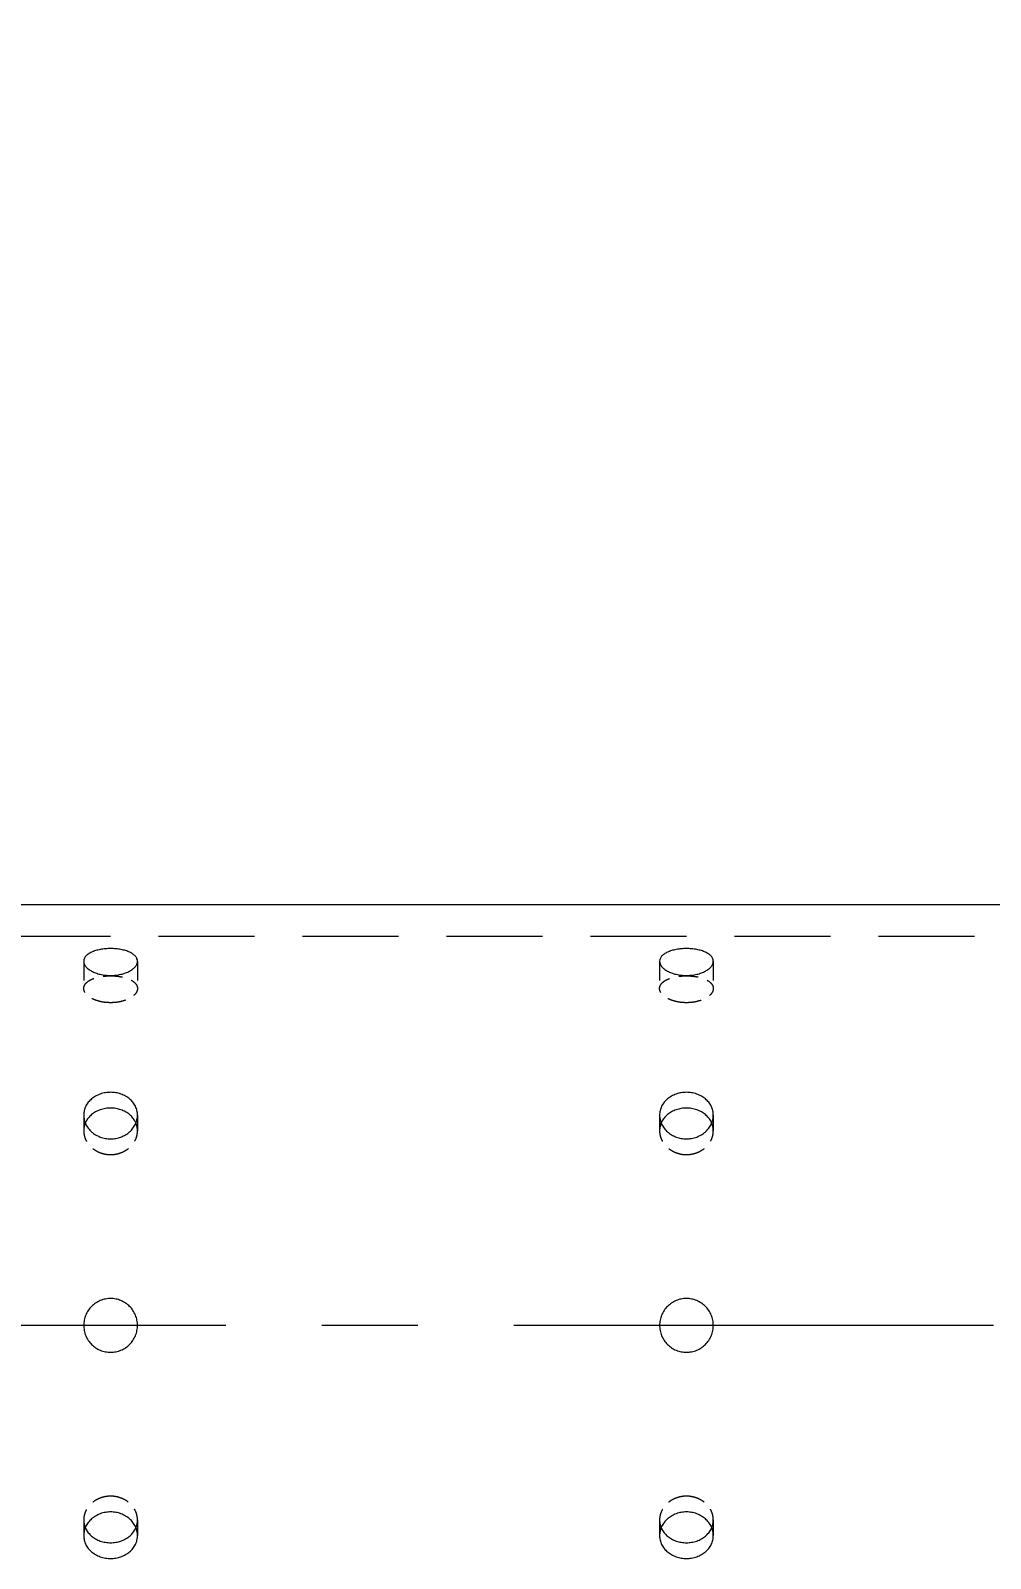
# Model space of a CAD drawing. Header units: millimetres. Extents: x -46397 to 283259, y -8690 to 23983.
# Drawn here: x 156551.1 to 156801.1, y 355.5 to 753.6 of the extents above; entities that cross this region are included whole.
import ezdxf
from ezdxf import colors
from ezdxf.entities.mleader import LeaderData, LeaderLine
from ezdxf.math import Vec2, Vec3

# ---------------------------------------------------------------- set-up
doc = ezdxf.new("R2010")
doc.units = ezdxf.units.MM
doc.linetypes.add('CENTER', pattern=[2, 1.25, -0.25, 0.25, -0.25])
doc.linetypes.add('HIDDENX2', pattern=[0.75, 0.5, -0.25])
doc.layers.add('DUONGTAM', color=1, linetype='CENTER', lineweight=0)
doc.layers.add('flashshoot', color=7, linetype='Continuous')
doc.styles.get("Standard").update_dxf_attribs({"font": 'isocp.shx', "width": 0.8})

# ---------------------------------------------------------------- blocks, each defined once
blk = doc.blocks.new('_Dot')
at = {"color": 0, "linetype": 'ByBlock', "lineweight": -2}
blk.add_line((-0.5, 0), (-1, 0), dxfattribs=at)
at = {"color": 0, "linetype": 'ByBlock', "const_width": 0.5}
blk.add_lwpolyline([(-0.25, 0, 1), (0.25, 0, 1)], format="xyb", close=True, dxfattribs=at)
blk = doc.blocks.new('A$C90275d84')
at = {"color": 2, "linetype": 'Continuous', "lineweight": 0, "ltscale": 10}
blk.add_line((-109.55, 1960), (-109.55, -3000), dxfattribs=at)
at = {"color": 1, "linetype": 'HIDDENX2', "lineweight": 0, "ltscale": 50}
blk.add_line((-101.37, 1960), (-101.37, -3000), dxfattribs=at)
at = {"color": 1, "linetype": 'HIDDENX2', "lineweight": 0, "ltscale": 10}
for p, q in [((-94.87, -2233), (-87.79, -2233)), ((-54.77, -2233), (-50.68, -2233)), ((50.68, -2233), (54.77, -2233)), ((-94.87, -2247), (-87.79, -2247)), ((-54.77, -2247), (-50.68, -2247)), ((50.68, -2247), (54.77, -2247)), ((-94.87, -2383), (-87.79, -2383)), ((-54.77, -2383), (-50.68, -2383)), ((50.68, -2383), (54.77, -2383)), ((-94.87, -2397), (-87.79, -2397)), ((-54.77, -2397), (-50.68, -2397)), ((50.68, -2397), (54.77, -2397))]:
    blk.add_line(p, q, dxfattribs=at)
at = {"color": 2, "linetype": 'Continuous', "lineweight": 0, "ltscale": 10}
for points, knots in [([(-91.18, -2240), (-91.18, -2240.44), (-91.2, -2240.89), (-91.3, -2241.8), (-91.38, -2242.25), (-91.57, -2243.11), (-91.69, -2243.52), (-91.98, -2244.29), (-92.13, -2244.64), (-92.47, -2245.26), (-92.66, -2245.55), (-93.06, -2246.07), (-93.28, -2246.29), (-93.73, -2246.65), (-93.96, -2246.78), (-94.42, -2246.96), (-94.65, -2247), (-95.09, -2247), (-95.32, -2246.96), (-95.76, -2246.78), (-95.98, -2246.65), (-96.39, -2246.29), (-96.59, -2246.07), (-96.94, -2245.55), (-97.11, -2245.26), (-97.39, -2244.64), (-97.53, -2244.29), (-97.76, -2243.52), (-97.86, -2243.11), (-98.02, -2242.25), (-98.08, -2241.8), (-98.16, -2240.89), (-98.18, -2240.44), (-98.18, -2239.56), (-98.16, -2239.11), (-98.08, -2238.2), (-98.02, -2237.75), (-97.86, -2236.89), (-97.76, -2236.48), (-97.53, -2235.71), (-97.39, -2235.36), (-97.11, -2234.74), (-96.94, -2234.45), (-96.59, -2233.93), (-96.39, -2233.71), (-95.98, -2233.35), (-95.76, -2233.22), (-95.32, -2233.04), (-95.09, -2233), (-94.65, -2233), (-94.42, -2233.04), (-93.96, -2233.22), (-93.73, -2233.35), (-93.28, -2233.71), (-93.06, -2233.93), (-92.66, -2234.45), (-92.47, -2234.74), (-92.13, -2235.36), (-91.98, -2235.71), (-91.69, -2236.48), (-91.57, -2236.89), (-91.38, -2237.75), (-91.3, -2238.2), (-91.2, -2239.11), (-91.18, -2239.56), (-91.18, -2240)], [0, 0, 0, 0, 1.318789, 1.318789, 2.637578, 2.637578, 3.956368, 3.956368, 5.275157, 5.275157, 6.593945, 6.593945, 7.912734, 7.912734, 9.231522, 9.231522, 10.550311, 10.550311, 11.869099, 11.869099, 13.187888, 13.187888, 14.506676, 14.506676, 15.825465, 15.825465, 17.144254, 17.144254, 18.463043, 18.463043, 19.781833, 19.781833, 21.100622, 21.100622, 22.419411, 22.419411, 23.7382, 23.7382, 25.05699, 25.05699, 26.375779, 26.375779, 27.694567, 27.694567, 29.013356, 29.013356, 30.332144, 30.332144, 31.650933, 31.650933, 32.969721, 32.969721, 34.28851, 34.28851, 35.607298, 35.607298, 36.926087, 36.926087, 38.244876, 38.244876, 39.563665, 39.563665, 40.882454, 40.882454, 42.201244, 42.201244, 42.201244, 42.201244]), ([(-48.6, -2240), (-48.6, -2240.44), (-48.64, -2240.89), (-48.8, -2241.8), (-48.92, -2242.25), (-49.24, -2243.11), (-49.44, -2243.52), (-49.9, -2244.29), (-50.16, -2244.64), (-50.71, -2245.26), (-51.02, -2245.55), (-51.7, -2246.07), (-52.06, -2246.29), (-52.82, -2246.65), (-53.21, -2246.78), (-54, -2246.96), (-54.39, -2247), (-55.16, -2247), (-55.55, -2246.96), (-56.33, -2246.78), (-56.71, -2246.65), (-57.45, -2246.29), (-57.8, -2246.07), (-58.45, -2245.55), (-58.74, -2245.26), (-59.27, -2244.64), (-59.51, -2244.29), (-59.94, -2243.52), (-60.13, -2243.11), (-60.43, -2242.25), (-60.54, -2241.8), (-60.69, -2240.89), (-60.73, -2240.44), (-60.73, -2239.56), (-60.69, -2239.11), (-60.54, -2238.2), (-60.43, -2237.75), (-60.13, -2236.89), (-59.94, -2236.48), (-59.51, -2235.71), (-59.27, -2235.36), (-58.74, -2234.74), (-58.45, -2234.45), (-57.8, -2233.93), (-57.45, -2233.71), (-56.71, -2233.35), (-56.33, -2233.22), (-55.55, -2233.04), (-55.16, -2233), (-54.39, -2233), (-54, -2233.04), (-53.21, -2233.22), (-52.82, -2233.35), (-52.06, -2233.71), (-51.7, -2233.93), (-51.02, -2234.45), (-50.71, -2234.74), (-50.16, -2235.36), (-49.9, -2235.71), (-49.44, -2236.48), (-49.24, -2236.89), (-48.92, -2237.75), (-48.8, -2238.2), (-48.64, -2239.11), (-48.6, -2239.56), (-48.6, -2240)], [0, 0, 0, 0, 1.318789, 1.318789, 2.637578, 2.637578, 3.956368, 3.956368, 5.275157, 5.275157, 6.593945, 6.593945, 7.912734, 7.912734, 9.231522, 9.231522, 10.550311, 10.550311, 11.869099, 11.869099, 13.187888, 13.187888, 14.506676, 14.506676, 15.825465, 15.825465, 17.144254, 17.144254, 18.463043, 18.463043, 19.781833, 19.781833, 21.100622, 21.100622, 22.419411, 22.419411, 23.7382, 23.7382, 25.05699, 25.05699, 26.375779, 26.375779, 27.694567, 27.694567, 29.013356, 29.013356, 30.332144, 30.332144, 31.650933, 31.650933, 32.969721, 32.969721, 34.28851, 34.28851, 35.607298, 35.607298, 36.926087, 36.926087, 38.244876, 38.244876, 39.563665, 39.563665, 40.882454, 40.882454, 42.201244, 42.201244, 42.201244, 42.201244]), ([(-7, -2240), (-7, -2239.56), (-6.96, -2239.11), (-6.78, -2238.2), (-6.65, -2237.75), (-6.29, -2236.89), (-6.07, -2236.48), (-5.55, -2235.71), (-5.26, -2235.36), (-4.64, -2234.74), (-4.29, -2234.45), (-3.52, -2233.93), (-3.11, -2233.71), (-2.25, -2233.35), (-1.8, -2233.22), (-0.89, -2233.04), (-0.44, -2233), (0.44, -2233), (0.89, -2233.04), (1.8, -2233.22), (2.25, -2233.35), (3.11, -2233.71), (3.52, -2233.93), (4.29, -2234.45), (4.64, -2234.74), (5.26, -2235.36), (5.55, -2235.71), (6.07, -2236.48), (6.29, -2236.89), (6.65, -2237.75), (6.78, -2238.2), (6.96, -2239.11), (7, -2239.56), (7, -2240.44), (6.96, -2240.89), (6.78, -2241.8), (6.65, -2242.25), (6.29, -2243.11), (6.07, -2243.52), (5.55, -2244.29), (5.26, -2244.64), (4.64, -2245.26), (4.29, -2245.55), (3.52, -2246.07), (3.11, -2246.29), (2.25, -2246.65), (1.8, -2246.78), (0.89, -2246.96), (0.44, -2247), (-0.44, -2247), (-0.89, -2246.96), (-1.8, -2246.78), (-2.25, -2246.65), (-3.11, -2246.29), (-3.52, -2246.07), (-4.29, -2245.55), (-4.64, -2245.26), (-5.26, -2244.64), (-5.55, -2244.29), (-6.07, -2243.52), (-6.29, -2243.11), (-6.65, -2242.25), (-6.78, -2241.8), (-6.96, -2240.89), (-7, -2240.44), (-7, -2240)], [0, 0, 0, 0, 1.318789, 1.318789, 2.637578, 2.637578, 3.956368, 3.956368, 5.275157, 5.275157, 6.593945, 6.593945, 7.912734, 7.912734, 9.231522, 9.231522, 10.550311, 10.550311, 11.869099, 11.869099, 13.187888, 13.187888, 14.506676, 14.506676, 15.825465, 15.825465, 17.144254, 17.144254, 18.463043, 18.463043, 19.781833, 19.781833, 21.100622, 21.100622, 22.419411, 22.419411, 23.7382, 23.7382, 25.05699, 25.05699, 26.375779, 26.375779, 27.694567, 27.694567, 29.013356, 29.013356, 30.332144, 30.332144, 31.650933, 31.650933, 32.969721, 32.969721, 34.28851, 34.28851, 35.607298, 35.607298, 36.926087, 36.926087, 38.244876, 38.244876, 39.563665, 39.563665, 40.882454, 40.882454, 42.201244, 42.201244, 42.201244, 42.201244]), ([(48.6, -2240), (48.6, -2239.56), (48.64, -2239.11), (48.8, -2238.2), (48.92, -2237.75), (49.24, -2236.89), (49.44, -2236.48), (49.9, -2235.71), (50.16, -2235.36), (50.71, -2234.74), (51.02, -2234.45), (51.7, -2233.93), (52.06, -2233.71), (52.82, -2233.35), (53.21, -2233.22), (54, -2233.04), (54.39, -2233), (55.16, -2233), (55.55, -2233.04), (56.33, -2233.22), (56.71, -2233.35), (57.45, -2233.71), (57.8, -2233.93), (58.45, -2234.45), (58.74, -2234.74), (59.27, -2235.36), (59.51, -2235.71), (59.94, -2236.48), (60.13, -2236.89), (60.43, -2237.75), (60.54, -2238.2), (60.69, -2239.11), (60.73, -2239.56), (60.73, -2240.44), (60.69, -2240.89), (60.54, -2241.8), (60.43, -2242.25), (60.13, -2243.11), (59.94, -2243.52), (59.51, -2244.29), (59.27, -2244.64), (58.74, -2245.26), (58.45, -2245.55), (57.8, -2246.07), (57.45, -2246.29), (56.71, -2246.65), (56.33, -2246.78), (55.55, -2246.96), (55.16, -2247), (54.39, -2247), (54, -2246.96), (53.21, -2246.78), (52.82, -2246.65), (52.06, -2246.29), (51.7, -2246.07), (51.02, -2245.55), (50.71, -2245.26), (50.16, -2244.64), (49.9, -2244.29), (49.44, -2243.52), (49.24, -2243.11), (48.92, -2242.25), (48.8, -2241.8), (48.64, -2240.89), (48.6, -2240.44), (48.6, -2240)], [0, 0, 0, 0, 1.318789, 1.318789, 2.637578, 2.637578, 3.956368, 3.956368, 5.275157, 5.275157, 6.593945, 6.593945, 7.912734, 7.912734, 9.231522, 9.231522, 10.550311, 10.550311, 11.869099, 11.869099, 13.187888, 13.187888, 14.506676, 14.506676, 15.825465, 15.825465, 17.144254, 17.144254, 18.463043, 18.463043, 19.781833, 19.781833, 21.100622, 21.100622, 22.419411, 22.419411, 23.7382, 23.7382, 25.05699, 25.05699, 26.375779, 26.375779, 27.694567, 27.694567, 29.013356, 29.013356, 30.332144, 30.332144, 31.650933, 31.650933, 32.969721, 32.969721, 34.28851, 34.28851, 35.607298, 35.607298, 36.926087, 36.926087, 38.244876, 38.244876, 39.563665, 39.563665, 40.882454, 40.882454, 42.201244, 42.201244, 42.201244, 42.201244]), ([(-52.72, -2233.41), (-52.81, -2233.45), (-52.9, -2233.49), (-53.36, -2233.71), (-53.71, -2233.93), (-54.35, -2234.45), (-54.65, -2234.74), (-55.17, -2235.36), (-55.42, -2235.71), (-55.85, -2236.48), (-56.03, -2236.89), (-56.33, -2237.75), (-56.44, -2238.2), (-56.59, -2239.11), (-56.63, -2239.56), (-56.63, -2240.44), (-56.59, -2240.89), (-56.44, -2241.8), (-56.33, -2242.25), (-56.03, -2243.11), (-55.85, -2243.52), (-55.42, -2244.29), (-55.17, -2244.64), (-54.65, -2245.26), (-54.35, -2245.55), (-53.71, -2246.07), (-53.36, -2246.29), (-52.9, -2246.51), (-52.81, -2246.55), (-52.72, -2246.59)], [12.868165, 12.868165, 12.868165, 12.868165, 13.188536, 13.188536, 14.507389, 14.507389, 15.826243, 15.826243, 17.145097, 17.145097, 18.463951, 18.463951, 19.782805, 19.782805, 21.10166, 21.10166, 22.420514, 22.420514, 23.739368, 23.739368, 25.058222, 25.058222, 26.377077, 26.377077, 27.69593, 27.69593, 29.014783, 29.014783, 29.335155, 29.335155, 29.335155, 29.335155]), ([(52.72, -2246.59), (52.81, -2246.55), (52.9, -2246.51), (53.36, -2246.29), (53.71, -2246.07), (54.35, -2245.55), (54.65, -2245.26), (55.17, -2244.64), (55.42, -2244.29), (55.85, -2243.52), (56.03, -2243.11), (56.33, -2242.25), (56.44, -2241.8), (56.59, -2240.89), (56.63, -2240.44), (56.63, -2239.56), (56.59, -2239.11), (56.44, -2238.2), (56.33, -2237.75), (56.03, -2236.89), (55.85, -2236.48), (55.42, -2235.71), (55.17, -2235.36), (54.65, -2234.74), (54.35, -2234.45), (53.71, -2233.93), (53.36, -2233.71), (52.9, -2233.49), (52.81, -2233.45), (52.72, -2233.41)], [12.868165, 12.868165, 12.868165, 12.868165, 13.188536, 13.188536, 14.507389, 14.507389, 15.826243, 15.826243, 17.145097, 17.145097, 18.463951, 18.463951, 19.782805, 19.782805, 21.10166, 21.10166, 22.420514, 22.420514, 23.739368, 23.739368, 25.058222, 25.058222, 26.377077, 26.377077, 27.69593, 27.69593, 29.014783, 29.014783, 29.335155, 29.335155, 29.335155, 29.335155]), ([(-91.18, -2390), (-91.18, -2390.44), (-91.2, -2390.89), (-91.3, -2391.8), (-91.38, -2392.25), (-91.57, -2393.11), (-91.69, -2393.52), (-91.98, -2394.29), (-92.13, -2394.64), (-92.47, -2395.26), (-92.66, -2395.55), (-93.06, -2396.07), (-93.28, -2396.29), (-93.73, -2396.65), (-93.96, -2396.78), (-94.42, -2396.96), (-94.65, -2397), (-95.09, -2397), (-95.32, -2396.96), (-95.76, -2396.78), (-95.98, -2396.65), (-96.39, -2396.29), (-96.59, -2396.07), (-96.94, -2395.55), (-97.11, -2395.26), (-97.39, -2394.64), (-97.53, -2394.29), (-97.76, -2393.52), (-97.86, -2393.11), (-98.02, -2392.25), (-98.08, -2391.8), (-98.16, -2390.89), (-98.18, -2390.44), (-98.18, -2389.56), (-98.16, -2389.11), (-98.08, -2388.2), (-98.02, -2387.75), (-97.86, -2386.89), (-97.76, -2386.48), (-97.53, -2385.71), (-97.39, -2385.36), (-97.11, -2384.74), (-96.94, -2384.45), (-96.59, -2383.93), (-96.39, -2383.71), (-95.98, -2383.35), (-95.76, -2383.22), (-95.32, -2383.04), (-95.09, -2383), (-94.65, -2383), (-94.42, -2383.04), (-93.96, -2383.22), (-93.73, -2383.35), (-93.28, -2383.71), (-93.06, -2383.93), (-92.66, -2384.45), (-92.47, -2384.74), (-92.13, -2385.36), (-91.98, -2385.71), (-91.69, -2386.48), (-91.57, -2386.89), (-91.38, -2387.75), (-91.3, -2388.2), (-91.2, -2389.11), (-91.18, -2389.56), (-91.18, -2390)], [0, 0, 0, 0, 1.318789, 1.318789, 2.637578, 2.637578, 3.956368, 3.956368, 5.275157, 5.275157, 6.593945, 6.593945, 7.912734, 7.912734, 9.231522, 9.231522, 10.550311, 10.550311, 11.869099, 11.869099, 13.187888, 13.187888, 14.506676, 14.506676, 15.825465, 15.825465, 17.144254, 17.144254, 18.463043, 18.463043, 19.781833, 19.781833, 21.100622, 21.100622, 22.419411, 22.419411, 23.7382, 23.7382, 25.05699, 25.05699, 26.375779, 26.375779, 27.694567, 27.694567, 29.013356, 29.013356, 30.332144, 30.332144, 31.650933, 31.650933, 32.969721, 32.969721, 34.28851, 34.28851, 35.607298, 35.607298, 36.926087, 36.926087, 38.244876, 38.244876, 39.563665, 39.563665, 40.882454, 40.882454, 42.201244, 42.201244, 42.201244, 42.201244]), ([(-48.6, -2390), (-48.6, -2390.44), (-48.64, -2390.89), (-48.8, -2391.8), (-48.92, -2392.25), (-49.24, -2393.11), (-49.44, -2393.52), (-49.9, -2394.29), (-50.16, -2394.64), (-50.71, -2395.26), (-51.02, -2395.55), (-51.7, -2396.07), (-52.06, -2396.29), (-52.82, -2396.65), (-53.21, -2396.78), (-54, -2396.96), (-54.39, -2397), (-55.16, -2397), (-55.55, -2396.96), (-56.33, -2396.78), (-56.71, -2396.65), (-57.45, -2396.29), (-57.8, -2396.07), (-58.45, -2395.55), (-58.74, -2395.26), (-59.27, -2394.64), (-59.51, -2394.29), (-59.94, -2393.52), (-60.13, -2393.11), (-60.43, -2392.25), (-60.54, -2391.8), (-60.69, -2390.89), (-60.73, -2390.44), (-60.73, -2389.56), (-60.69, -2389.11), (-60.54, -2388.2), (-60.43, -2387.75), (-60.13, -2386.89), (-59.94, -2386.48), (-59.51, -2385.71), (-59.27, -2385.36), (-58.74, -2384.74), (-58.45, -2384.45), (-57.8, -2383.93), (-57.45, -2383.71), (-56.71, -2383.35), (-56.33, -2383.22), (-55.55, -2383.04), (-55.16, -2383), (-54.39, -2383), (-54, -2383.04), (-53.21, -2383.22), (-52.82, -2383.35), (-52.06, -2383.71), (-51.7, -2383.93), (-51.02, -2384.45), (-50.71, -2384.74), (-50.16, -2385.36), (-49.9, -2385.71), (-49.44, -2386.48), (-49.24, -2386.89), (-48.92, -2387.75), (-48.8, -2388.2), (-48.64, -2389.11), (-48.6, -2389.56), (-48.6, -2390)], [0, 0, 0, 0, 1.318789, 1.318789, 2.637578, 2.637578, 3.956368, 3.956368, 5.275157, 5.275157, 6.593945, 6.593945, 7.912734, 7.912734, 9.231522, 9.231522, 10.550311, 10.550311, 11.869099, 11.869099, 13.187888, 13.187888, 14.506676, 14.506676, 15.825465, 15.825465, 17.144254, 17.144254, 18.463043, 18.463043, 19.781833, 19.781833, 21.100622, 21.100622, 22.419411, 22.419411, 23.7382, 23.7382, 25.05699, 25.05699, 26.375779, 26.375779, 27.694567, 27.694567, 29.013356, 29.013356, 30.332144, 30.332144, 31.650933, 31.650933, 32.969721, 32.969721, 34.28851, 34.28851, 35.607298, 35.607298, 36.926087, 36.926087, 38.244876, 38.244876, 39.563665, 39.563665, 40.882454, 40.882454, 42.201244, 42.201244, 42.201244, 42.201244]), ([(-52.72, -2383.41), (-52.81, -2383.45), (-52.9, -2383.49), (-53.36, -2383.71), (-53.71, -2383.93), (-54.35, -2384.45), (-54.65, -2384.74), (-55.17, -2385.36), (-55.42, -2385.71), (-55.85, -2386.48), (-56.03, -2386.89), (-56.33, -2387.75), (-56.44, -2388.2), (-56.59, -2389.11), (-56.63, -2389.56), (-56.63, -2390.44), (-56.59, -2390.89), (-56.44, -2391.8), (-56.33, -2392.25), (-56.03, -2393.11), (-55.85, -2393.52), (-55.42, -2394.29), (-55.17, -2394.64), (-54.65, -2395.26), (-54.35, -2395.55), (-53.71, -2396.07), (-53.36, -2396.29), (-52.9, -2396.51), (-52.81, -2396.55), (-52.72, -2396.59)], [12.868165, 12.868165, 12.868165, 12.868165, 13.188536, 13.188536, 14.507389, 14.507389, 15.826243, 15.826243, 17.145097, 17.145097, 18.463951, 18.463951, 19.782805, 19.782805, 21.10166, 21.10166, 22.420514, 22.420514, 23.739368, 23.739368, 25.058222, 25.058222, 26.377077, 26.377077, 27.69593, 27.69593, 29.014783, 29.014783, 29.335155, 29.335155, 29.335155, 29.335155]), ([(-7, -2390), (-7, -2389.56), (-6.96, -2389.11), (-6.78, -2388.2), (-6.65, -2387.75), (-6.29, -2386.89), (-6.07, -2386.48), (-5.55, -2385.71), (-5.26, -2385.36), (-4.64, -2384.74), (-4.29, -2384.45), (-3.52, -2383.93), (-3.11, -2383.71), (-2.25, -2383.35), (-1.8, -2383.22), (-0.89, -2383.04), (-0.44, -2383), (0.44, -2383), (0.89, -2383.04), (1.8, -2383.22), (2.25, -2383.35), (3.11, -2383.71), (3.52, -2383.93), (4.29, -2384.45), (4.64, -2384.74), (5.26, -2385.36), (5.55, -2385.71), (6.07, -2386.48), (6.29, -2386.89), (6.65, -2387.75), (6.78, -2388.2), (6.96, -2389.11), (7, -2389.56), (7, -2390.44), (6.96, -2390.89), (6.78, -2391.8), (6.65, -2392.25), (6.29, -2393.11), (6.07, -2393.52), (5.55, -2394.29), (5.26, -2394.64), (4.64, -2395.26), (4.29, -2395.55), (3.52, -2396.07), (3.11, -2396.29), (2.25, -2396.65), (1.8, -2396.78), (0.89, -2396.96), (0.44, -2397), (-0.44, -2397), (-0.89, -2396.96), (-1.8, -2396.78), (-2.25, -2396.65), (-3.11, -2396.29), (-3.52, -2396.07), (-4.29, -2395.55), (-4.64, -2395.26), (-5.26, -2394.64), (-5.55, -2394.29), (-6.07, -2393.52), (-6.29, -2393.11), (-6.65, -2392.25), (-6.78, -2391.8), (-6.96, -2390.89), (-7, -2390.44), (-7, -2390)], [0, 0, 0, 0, 1.318789, 1.318789, 2.637578, 2.637578, 3.956368, 3.956368, 5.275157, 5.275157, 6.593945, 6.593945, 7.912734, 7.912734, 9.231522, 9.231522, 10.550311, 10.550311, 11.869099, 11.869099, 13.187888, 13.187888, 14.506676, 14.506676, 15.825465, 15.825465, 17.144254, 17.144254, 18.463043, 18.463043, 19.781833, 19.781833, 21.100622, 21.100622, 22.419411, 22.419411, 23.7382, 23.7382, 25.05699, 25.05699, 26.375779, 26.375779, 27.694567, 27.694567, 29.013356, 29.013356, 30.332144, 30.332144, 31.650933, 31.650933, 32.969721, 32.969721, 34.28851, 34.28851, 35.607298, 35.607298, 36.926087, 36.926087, 38.244876, 38.244876, 39.563665, 39.563665, 40.882454, 40.882454, 42.201244, 42.201244, 42.201244, 42.201244]), ([(48.6, -2390), (48.6, -2389.56), (48.64, -2389.11), (48.8, -2388.2), (48.92, -2387.75), (49.24, -2386.89), (49.44, -2386.48), (49.9, -2385.71), (50.16, -2385.36), (50.71, -2384.74), (51.02, -2384.45), (51.7, -2383.93), (52.06, -2383.71), (52.82, -2383.35), (53.21, -2383.22), (54, -2383.04), (54.39, -2383), (55.16, -2383), (55.55, -2383.04), (56.33, -2383.22), (56.71, -2383.35), (57.45, -2383.71), (57.8, -2383.93), (58.45, -2384.45), (58.74, -2384.74), (59.27, -2385.36), (59.51, -2385.71), (59.94, -2386.48), (60.13, -2386.89), (60.43, -2387.75), (60.54, -2388.2), (60.69, -2389.11), (60.73, -2389.56), (60.73, -2390.44), (60.69, -2390.89), (60.54, -2391.8), (60.43, -2392.25), (60.13, -2393.11), (59.94, -2393.52), (59.51, -2394.29), (59.27, -2394.64), (58.74, -2395.26), (58.45, -2395.55), (57.8, -2396.07), (57.45, -2396.29), (56.71, -2396.65), (56.33, -2396.78), (55.55, -2396.96), (55.16, -2397), (54.39, -2397), (54, -2396.96), (53.21, -2396.78), (52.82, -2396.65), (52.06, -2396.29), (51.7, -2396.07), (51.02, -2395.55), (50.71, -2395.26), (50.16, -2394.64), (49.9, -2394.29), (49.44, -2393.52), (49.24, -2393.11), (48.92, -2392.25), (48.8, -2391.8), (48.64, -2390.89), (48.6, -2390.44), (48.6, -2390)], [0, 0, 0, 0, 1.318789, 1.318789, 2.637578, 2.637578, 3.956368, 3.956368, 5.275157, 5.275157, 6.593945, 6.593945, 7.912734, 7.912734, 9.231522, 9.231522, 10.550311, 10.550311, 11.869099, 11.869099, 13.187888, 13.187888, 14.506676, 14.506676, 15.825465, 15.825465, 17.144254, 17.144254, 18.463043, 18.463043, 19.781833, 19.781833, 21.100622, 21.100622, 22.419411, 22.419411, 23.7382, 23.7382, 25.05699, 25.05699, 26.375779, 26.375779, 27.694567, 27.694567, 29.013356, 29.013356, 30.332144, 30.332144, 31.650933, 31.650933, 32.969721, 32.969721, 34.28851, 34.28851, 35.607298, 35.607298, 36.926087, 36.926087, 38.244876, 38.244876, 39.563665, 39.563665, 40.882454, 40.882454, 42.201244, 42.201244, 42.201244, 42.201244]), ([(52.72, -2396.59), (52.81, -2396.55), (52.9, -2396.51), (53.36, -2396.29), (53.71, -2396.07), (54.35, -2395.55), (54.65, -2395.26), (55.17, -2394.64), (55.42, -2394.29), (55.85, -2393.52), (56.03, -2393.11), (56.33, -2392.25), (56.44, -2391.8), (56.59, -2390.89), (56.63, -2390.44), (56.63, -2389.56), (56.59, -2389.11), (56.44, -2388.2), (56.33, -2387.75), (56.03, -2386.89), (55.85, -2386.48), (55.42, -2385.71), (55.17, -2385.36), (54.65, -2384.74), (54.35, -2384.45), (53.71, -2383.93), (53.36, -2383.71), (52.9, -2383.49), (52.81, -2383.45), (52.72, -2383.41)], [12.868165, 12.868165, 12.868165, 12.868165, 13.188536, 13.188536, 14.507389, 14.507389, 15.826243, 15.826243, 17.145097, 17.145097, 18.463951, 18.463951, 19.782805, 19.782805, 21.10166, 21.10166, 22.420514, 22.420514, 23.739368, 23.739368, 25.058222, 25.058222, 26.377077, 26.377077, 27.69593, 27.69593, 29.014783, 29.014783, 29.335155, 29.335155, 29.335155, 29.335155])]:
    blk.add_open_spline(points, degree=3, knots=knots, dxfattribs=at)
at = {"color": 1, "linetype": 'HIDDENX2', "lineweight": 0, "ltscale": 10}
for points, knots in [([(-84.08, -2240), (-84.08, -2239.56), (-84.1, -2239.11), (-84.2, -2238.2), (-84.28, -2237.75), (-84.48, -2236.89), (-84.6, -2236.48), (-84.88, -2235.71), (-85.04, -2235.36), (-85.38, -2234.74), (-85.57, -2234.45), (-85.97, -2233.93), (-86.19, -2233.71), (-86.64, -2233.35), (-86.88, -2233.22), (-87.34, -2233.04), (-87.57, -2233), (-88.01, -2233), (-88.23, -2233.04), (-88.68, -2233.22), (-88.89, -2233.35), (-89.3, -2233.71), (-89.5, -2233.93), (-89.86, -2234.45), (-90.02, -2234.74), (-90.3, -2235.36), (-90.43, -2235.71), (-90.66, -2236.48), (-90.76, -2236.89), (-90.92, -2237.75), (-90.98, -2238.2), (-91.06, -2239.11), (-91.08, -2239.56), (-91.08, -2240.44), (-91.06, -2240.89), (-90.98, -2241.8), (-90.92, -2242.25), (-90.76, -2243.11), (-90.66, -2243.52), (-90.43, -2244.29), (-90.3, -2244.64), (-90.02, -2245.26), (-89.86, -2245.55), (-89.5, -2246.07), (-89.3, -2246.29), (-88.89, -2246.65), (-88.68, -2246.78), (-88.23, -2246.96), (-88.01, -2247), (-87.57, -2247), (-87.34, -2246.96), (-86.88, -2246.78), (-86.64, -2246.65), (-86.19, -2246.29), (-85.97, -2246.07), (-85.57, -2245.55), (-85.38, -2245.26), (-85.04, -2244.64), (-84.88, -2244.29), (-84.6, -2243.52), (-84.48, -2243.11), (-84.28, -2242.25), (-84.2, -2241.8), (-84.1, -2240.89), (-84.08, -2240.44), (-84.08, -2240)], [0, 0, 0, 0, 1.318854, 1.318854, 2.637708, 2.637708, 3.956563, 3.956563, 5.275417, 5.275417, 6.59427, 6.59427, 7.913123, 7.913123, 9.231977, 9.231977, 10.55083, 10.55083, 11.869683, 11.869683, 13.188536, 13.188536, 14.507389, 14.507389, 15.826243, 15.826243, 17.145097, 17.145097, 18.463951, 18.463951, 19.782805, 19.782805, 21.10166, 21.10166, 22.420514, 22.420514, 23.739368, 23.739368, 25.058222, 25.058222, 26.377077, 26.377077, 27.69593, 27.69593, 29.014783, 29.014783, 30.333636, 30.333636, 31.652489, 31.652489, 32.971343, 32.971343, 34.290196, 34.290196, 35.609049, 35.609049, 36.927902, 36.927902, 38.246757, 38.246757, 39.565611, 39.565611, 40.884465, 40.884465, 42.203319, 42.203319, 42.203319, 42.203319]), ([(-44.5, -2240), (-44.5, -2239.56), (-44.54, -2239.11), (-44.7, -2238.2), (-44.82, -2237.75), (-45.14, -2236.89), (-45.34, -2236.48), (-45.8, -2235.71), (-46.06, -2235.36), (-46.61, -2234.74), (-46.93, -2234.45), (-47.6, -2233.93), (-47.97, -2233.71), (-48.73, -2233.35), (-49.12, -2233.22), (-49.91, -2233.04), (-50.3, -2233), (-51.07, -2233), (-51.46, -2233.04), (-52.14, -2233.2), (-52.43, -2233.29), (-52.72, -2233.41)], [0, 0, 0, 0, 1.318854, 1.318854, 2.637708, 2.637708, 3.956563, 3.956563, 5.275417, 5.275417, 6.59427, 6.59427, 7.913123, 7.913123, 9.231977, 9.231977, 10.55083, 10.55083, 11.869683, 11.869683, 12.868165, 12.868165, 12.868165, 12.868165]), ([(52.72, -2233.41), (52.43, -2233.29), (52.14, -2233.2), (51.46, -2233.04), (51.07, -2233), (50.3, -2233), (49.91, -2233.04), (49.12, -2233.22), (48.73, -2233.35), (47.97, -2233.71), (47.6, -2233.93), (46.93, -2234.45), (46.61, -2234.74), (46.06, -2235.36), (45.8, -2235.71), (45.34, -2236.48), (45.14, -2236.89), (44.82, -2237.75), (44.7, -2238.2), (44.54, -2239.11), (44.5, -2239.56), (44.5, -2240)], [29.335155, 29.335155, 29.335155, 29.335155, 30.333636, 30.333636, 31.652489, 31.652489, 32.971343, 32.971343, 34.290196, 34.290196, 35.609049, 35.609049, 36.927902, 36.927902, 38.246757, 38.246757, 39.565611, 39.565611, 40.884465, 40.884465, 42.203319, 42.203319, 42.203319, 42.203319]), ([(-52.72, -2246.59), (-52.43, -2246.71), (-52.14, -2246.8), (-51.46, -2246.96), (-51.07, -2247), (-50.3, -2247), (-49.91, -2246.96), (-49.12, -2246.78), (-48.73, -2246.65), (-47.97, -2246.29), (-47.6, -2246.07), (-46.93, -2245.55), (-46.61, -2245.26), (-46.06, -2244.64), (-45.8, -2244.29), (-45.34, -2243.52), (-45.14, -2243.11), (-44.82, -2242.25), (-44.7, -2241.8), (-44.54, -2240.89), (-44.5, -2240.44), (-44.5, -2240)], [29.335155, 29.335155, 29.335155, 29.335155, 30.333636, 30.333636, 31.652489, 31.652489, 32.971343, 32.971343, 34.290196, 34.290196, 35.609049, 35.609049, 36.927902, 36.927902, 38.246757, 38.246757, 39.565611, 39.565611, 40.884465, 40.884465, 42.203319, 42.203319, 42.203319, 42.203319]), ([(44.5, -2240), (44.5, -2240.44), (44.54, -2240.89), (44.7, -2241.8), (44.82, -2242.25), (45.14, -2243.11), (45.34, -2243.52), (45.8, -2244.29), (46.06, -2244.64), (46.61, -2245.26), (46.93, -2245.55), (47.6, -2246.07), (47.97, -2246.29), (48.73, -2246.65), (49.12, -2246.78), (49.91, -2246.96), (50.3, -2247), (51.07, -2247), (51.46, -2246.96), (52.14, -2246.8), (52.43, -2246.71), (52.72, -2246.59)], [0, 0, 0, 0, 1.318854, 1.318854, 2.637708, 2.637708, 3.956563, 3.956563, 5.275417, 5.275417, 6.59427, 6.59427, 7.913123, 7.913123, 9.231977, 9.231977, 10.55083, 10.55083, 11.869683, 11.869683, 12.868165, 12.868165, 12.868165, 12.868165]), ([(-84.08, -2390), (-84.08, -2389.56), (-84.1, -2389.11), (-84.2, -2388.2), (-84.28, -2387.75), (-84.48, -2386.89), (-84.6, -2386.48), (-84.88, -2385.71), (-85.04, -2385.36), (-85.38, -2384.74), (-85.57, -2384.45), (-85.97, -2383.93), (-86.19, -2383.71), (-86.64, -2383.35), (-86.88, -2383.22), (-87.34, -2383.04), (-87.57, -2383), (-88.01, -2383), (-88.23, -2383.04), (-88.68, -2383.22), (-88.89, -2383.35), (-89.3, -2383.71), (-89.5, -2383.93), (-89.86, -2384.45), (-90.02, -2384.74), (-90.3, -2385.36), (-90.43, -2385.71), (-90.66, -2386.48), (-90.76, -2386.89), (-90.92, -2387.75), (-90.98, -2388.2), (-91.06, -2389.11), (-91.08, -2389.56), (-91.08, -2390.44), (-91.06, -2390.89), (-90.98, -2391.8), (-90.92, -2392.25), (-90.76, -2393.11), (-90.66, -2393.52), (-90.43, -2394.29), (-90.3, -2394.64), (-90.02, -2395.26), (-89.86, -2395.55), (-89.5, -2396.07), (-89.3, -2396.29), (-88.89, -2396.65), (-88.68, -2396.78), (-88.23, -2396.96), (-88.01, -2397), (-87.57, -2397), (-87.34, -2396.96), (-86.88, -2396.78), (-86.64, -2396.65), (-86.19, -2396.29), (-85.97, -2396.07), (-85.57, -2395.55), (-85.38, -2395.26), (-85.04, -2394.64), (-84.88, -2394.29), (-84.6, -2393.52), (-84.48, -2393.11), (-84.28, -2392.25), (-84.2, -2391.8), (-84.1, -2390.89), (-84.08, -2390.44), (-84.08, -2390)], [0, 0, 0, 0, 1.318854, 1.318854, 2.637708, 2.637708, 3.956563, 3.956563, 5.275417, 5.275417, 6.59427, 6.59427, 7.913123, 7.913123, 9.231977, 9.231977, 10.55083, 10.55083, 11.869683, 11.869683, 13.188536, 13.188536, 14.507389, 14.507389, 15.826243, 15.826243, 17.145097, 17.145097, 18.463951, 18.463951, 19.782805, 19.782805, 21.10166, 21.10166, 22.420514, 22.420514, 23.739368, 23.739368, 25.058222, 25.058222, 26.377077, 26.377077, 27.69593, 27.69593, 29.014783, 29.014783, 30.333636, 30.333636, 31.652489, 31.652489, 32.971343, 32.971343, 34.290196, 34.290196, 35.609049, 35.609049, 36.927902, 36.927902, 38.246757, 38.246757, 39.565611, 39.565611, 40.884465, 40.884465, 42.203319, 42.203319, 42.203319, 42.203319]), ([(-44.5, -2390), (-44.5, -2389.56), (-44.54, -2389.11), (-44.7, -2388.2), (-44.82, -2387.75), (-45.14, -2386.89), (-45.34, -2386.48), (-45.8, -2385.71), (-46.06, -2385.36), (-46.61, -2384.74), (-46.93, -2384.45), (-47.6, -2383.93), (-47.97, -2383.71), (-48.73, -2383.35), (-49.12, -2383.22), (-49.91, -2383.04), (-50.3, -2383), (-51.07, -2383), (-51.46, -2383.04), (-52.14, -2383.2), (-52.43, -2383.29), (-52.72, -2383.41)], [0, 0, 0, 0, 1.318854, 1.318854, 2.637708, 2.637708, 3.956563, 3.956563, 5.275417, 5.275417, 6.59427, 6.59427, 7.913123, 7.913123, 9.231977, 9.231977, 10.55083, 10.55083, 11.869683, 11.869683, 12.868165, 12.868165, 12.868165, 12.868165]), ([(52.72, -2383.41), (52.43, -2383.29), (52.14, -2383.2), (51.46, -2383.04), (51.07, -2383), (50.3, -2383), (49.91, -2383.04), (49.12, -2383.22), (48.73, -2383.35), (47.97, -2383.71), (47.6, -2383.93), (46.93, -2384.45), (46.61, -2384.74), (46.06, -2385.36), (45.8, -2385.71), (45.34, -2386.48), (45.14, -2386.89), (44.82, -2387.75), (44.7, -2388.2), (44.54, -2389.11), (44.5, -2389.56), (44.5, -2390)], [29.335155, 29.335155, 29.335155, 29.335155, 30.333636, 30.333636, 31.652489, 31.652489, 32.971343, 32.971343, 34.290196, 34.290196, 35.609049, 35.609049, 36.927902, 36.927902, 38.246757, 38.246757, 39.565611, 39.565611, 40.884465, 40.884465, 42.203319, 42.203319, 42.203319, 42.203319]), ([(-52.72, -2396.59), (-52.43, -2396.71), (-52.14, -2396.8), (-51.46, -2396.96), (-51.07, -2397), (-50.3, -2397), (-49.91, -2396.96), (-49.12, -2396.78), (-48.73, -2396.65), (-47.97, -2396.29), (-47.6, -2396.07), (-46.93, -2395.55), (-46.61, -2395.26), (-46.06, -2394.64), (-45.8, -2394.29), (-45.34, -2393.52), (-45.14, -2393.11), (-44.82, -2392.25), (-44.7, -2391.8), (-44.54, -2390.89), (-44.5, -2390.44), (-44.5, -2390)], [29.335155, 29.335155, 29.335155, 29.335155, 30.333636, 30.333636, 31.652489, 31.652489, 32.971343, 32.971343, 34.290196, 34.290196, 35.609049, 35.609049, 36.927902, 36.927902, 38.246757, 38.246757, 39.565611, 39.565611, 40.884465, 40.884465, 42.203319, 42.203319, 42.203319, 42.203319]), ([(44.5, -2390), (44.5, -2390.44), (44.54, -2390.89), (44.7, -2391.8), (44.82, -2392.25), (45.14, -2393.11), (45.34, -2393.52), (45.8, -2394.29), (46.06, -2394.64), (46.61, -2395.26), (46.93, -2395.55), (47.6, -2396.07), (47.97, -2396.29), (48.73, -2396.65), (49.12, -2396.78), (49.91, -2396.96), (50.3, -2397), (51.07, -2397), (51.46, -2396.96), (52.14, -2396.8), (52.43, -2396.71), (52.72, -2396.59)], [0, 0, 0, 0, 1.318854, 1.318854, 2.637708, 2.637708, 3.956563, 3.956563, 5.275417, 5.275417, 6.59427, 6.59427, 7.913123, 7.913123, 9.231977, 9.231977, 10.55083, 10.55083, 11.869683, 11.869683, 12.868165, 12.868165, 12.868165, 12.868165])]:
    blk.add_open_spline(points, degree=3, knots=knots, dxfattribs=at)
at = {"layer": 'DUONGTAM', "ltscale": 100}
blk.add_line((0, 2440), (0, -3000), dxfattribs=at)

msp = doc.modelspace()

# ---------------------------------------------------------------- block references
at = {"layer": 'flashshoot', "rotation": 270}
msp.add_blockref('A$C90275d84', (158961.93, 416.21, -1.5), dxfattribs=at)

# ---------------------------------------------------------------- leaders
at = {"color": 3, "ltscale": 5}
ml = msp.add_multileader_mtext('Standard', dxfattribs=at)
ml.set_content('{\\fArial|b0|i0|c0|p34;Khoan lỗ %%C10 cho cùm ống DN200 (theo thực tế)}', color=3)
ml.set_leader_properties(lineweight=9)
ml.set_arrow_properties(name='DOT')
ml.build(insert=Vec2(0, 0))
ml.multileader.update_dxf_attribs({"has_dogleg": 0, "text_left_attachment_type": 5, "text_right_attachment_type": 6, "dogleg_length": 0.1, "arrow_head_size": 17.4, "scale": 300})
ctx = ml.context
ctx.base_point, ctx.scale, ctx.char_height, ctx.arrow_head_size, ctx.landing_gap_size, ctx.plane_origin = Vec3(148509.96, 665.28), 300, 24, 17.4, 18, Vec3(149312.43, -378.76)
ctx.left_attachment, ctx.right_attachment = 5, 6
notes = []
notes.append((ctx, [(0, (1, 1, 0), (148878.33, 716.29), (-1, 0), 30, [(0, [(149054.42, 441.35)], 0, [])])]))
ctx.mtext.insert, ctx.mtext.width, ctx.mtext.flow_direction = Vec3(148527.96, 747.35), 309.9931, 5
ml = msp.add_multileader_mtext('Standard', dxfattribs=at)
ml.set_content('{\\fArial|b0|i0|c0|p34;Khoan lỗ %%C10 cho cùm ống DN100 (theo thực tế)}', color=3)
ml.set_leader_properties(lineweight=9)
ml.set_arrow_properties(name='DOT')
ml.build(insert=Vec2(0, 0))
ml.multileader.update_dxf_attribs({"has_dogleg": 0, "text_left_attachment_type": 5, "text_right_attachment_type": 6, "dogleg_length": 0.1, "arrow_head_size": 17.4, "scale": 300})
ctx = ml.context
ctx.base_point, ctx.scale, ctx.char_height, ctx.arrow_head_size, ctx.landing_gap_size, ctx.plane_origin = Vec3(149602.55, 578.05), 300, 24, 17.4, 18, Vec3(149253.66, -389.59)
ctx.left_attachment, ctx.right_attachment = 5, 6
notes.append((ctx, [(0, (1, 1, 0), (149572.55, 578.05), (1, 0), 30, [(0, [(149511.66, 430.53)], 0, [])])]))
ctx.mtext.insert, ctx.mtext.width, ctx.mtext.flow_direction = Vec3(149620.55, 660.13), 306.4046, 5
for ctx, leaders in notes:
    for number, flags, end, landing, length, lines in leaders:
        leader = LeaderData()
        leader.index, (leader.has_last_leader_line, leader.has_dogleg_vector, leader.attachment_direction) = number, flags
        leader.last_leader_point, leader.dogleg_vector, leader.dogleg_length = Vec3(end), Vec3(landing), length
        for number, points, colour, breaks in lines:
            line = LeaderLine()
            line.index, line.vertices, line.color, line.breaks = number, Vec3.list(points), colors.encode_raw_color(colour), breaks
            leader.lines.append(line)
        ctx.leaders.append(leader)

doc.saveas('drawing.dxf')
